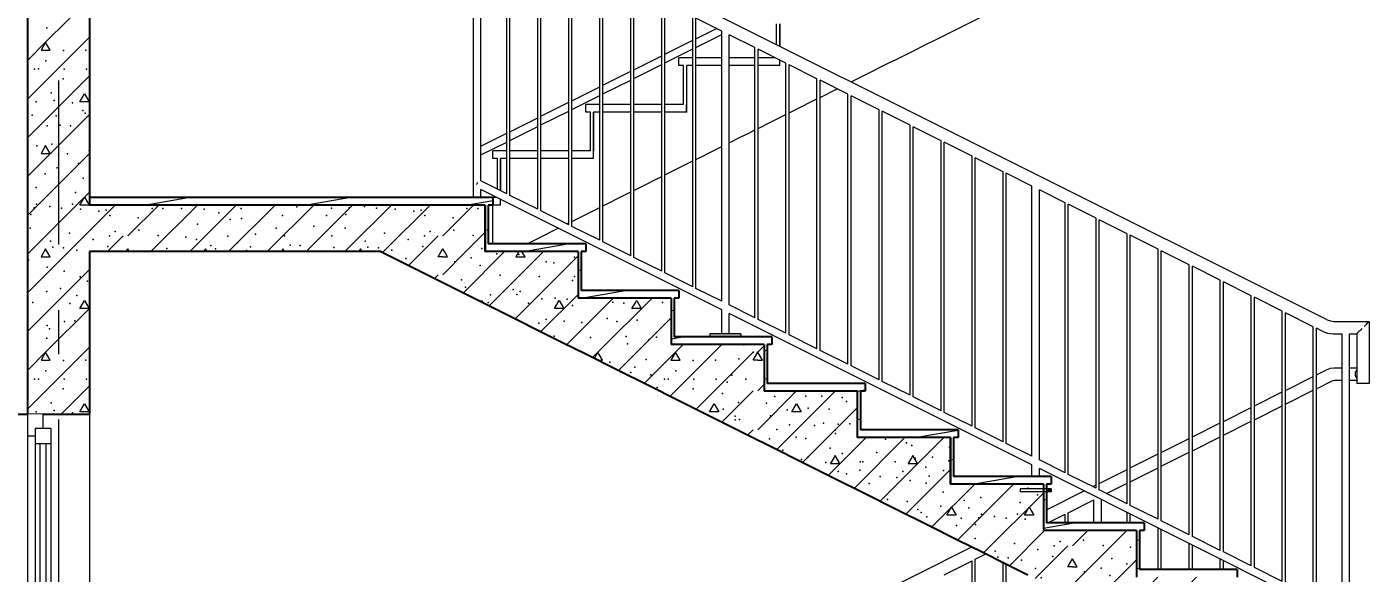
# Model space of a CAD drawing. Header units: millimetres. Extents: x 18162 to 7085488, y 72188 to 247925.
# Drawn here: x 3665227 to 3669554, y 131406 to 133168 of the extents above; entities that cross this region are included whole.
import ezdxf
from ezdxf.enums import TextEntityAlignment as Align

# ---------------------------------------------------------------- set-up
doc = ezdxf.new("R2010")
doc.units = ezdxf.units.MM
doc.header["$MEASUREMENT"] = 0
doc.linetypes.add('Double Dashed', pattern=[1093.611073, 529.166651, -211.666656, 141.111112, -211.666656])
doc.linetypes.add('Wipeout_Contour', pattern=[1000, 0, -1000])
for name, color, linetype in [('Archicad Windows', 7, 'Continuous'), ('Interior - Stair & Railing', 7, 'Continuous'), ('Structural - Bearing', 7, 'Continuous'), ('Structural - Grid', 7, 'Continuous'), ('Structural - Stair & Railing', 7, 'Continuous')]:
    doc.layers.add(name, color=color, linetype=linetype)
doc.styles.add('GENERATED_STYLE_3', font='', dxfattribs={"width": 0.8})
doc.styles.get('GENERATED_STYLE_3').set_extended_font_data('ISOCPEUR MON')
doc.dimstyles.new('GENERATED_STYLE__7', dxfattribs={"dimtxt": 220.000005, "dimasz": 114, "dimexe": 0.18, "dimexo": 342.629951, "dimgap": 0, "dimtad": 1, "dimdec": 0, "dimzin": 0, "dimdsep": 46, "dimtxsty": 'GENERATED_STYLE_3', "dimblk": 'ARROWHEAD_2', "dimblk1": 'ARROWHEAD_2', "dimblk2": 'ARROWHEAD_2', "dimcen": 0.09, "dimclrd": 13, "dimclre": 13, "dimclrt": 13, "dimadec": 0, "dimazin": 0, "dimtfac": 1, "dimtdec": 4, "dimtmove": 0, "dimatfit": 3, "dimfxl": 1, "dimtolj": 1, "dimtzin": 0, "dimarcsym": 0})
pattern_1 = [(10, (3761974.73, 95118.01), (-15.628336, 88.632695), [])]

# ---------------------------------------------------------------- blocks, each defined once
blk = doc.blocks.new('*X912', base_point=(3761974.7, 95118))
at = {"layer": 'Structural - Stair & Railing', "color": 7, "linetype": 'Continuous', "lineweight": 9}
for p, q in [((3666374.4, 132440.1), (3666377.3, 132443)), ((3666457.7, 132398.4), (3666502.3, 132443)), ((3666552.9, 132426), (3666562.8, 132443)), ((3666568, 132368.6), (3666642.4, 132443)), ((3666583.1, 132426), (3666573.2, 132443)), ((3666634.5, 132310.1), (3666767.4, 132443)), ((3666717.8, 132268.4), (3666892.4, 132443)), ((3666812.9, 132443), (3666803.1, 132425.9)), ((3666833.1, 132426), (3666823.2, 132443)), ((3666568, 132425.9), (3666552.9, 132426)), ((3666568, 132425.9), (3666583.1, 132426)), ((3666801.1, 132226.7), (3667004, 132429.5)), ((3666803.1, 132425.9), (3666833.1, 132426)), ((3666541, 132356.8), (3666552.9, 132368.6)), ((3666691, 132281.8), (3666693, 132285.3)), ((3666693, 132285.3), (3666696.6, 132279)), ((3666884.5, 132185.1), (3667004, 132304.5)), ((3666927.9, 132259.3), (3666943, 132285.3)), ((3666943, 132285.3), (3666957.9, 132259.3)), ((3666967.8, 132143.4), (3667117.4, 132293)), ((3667068, 132118.6), (3667242.4, 132293)), ((3667177.9, 132259.3), (3667193, 132285.3)), ((3667193, 132285.3), (3667207.9, 132259.3)), ((3666957.9, 132259.3), (3666927.9, 132259.3)), ((3667207.9, 132259.3), (3667177.9, 132259.3)), ((3667193, 132118.6), (3667304, 132229.6)), ((3667318, 132118.6), (3667342.4, 132143)), ((3667443, 132118.6), (3667467.4, 132143)), ((3667051.1, 132101.7), (3667068, 132118.6)), ((3667068, 132118.6), (3667056.7, 132098.9)), ((3667083.1, 132092.6), (3667068, 132118.6)), ((3667134.5, 132060), (3667193, 132118.6)), ((3667217.8, 132018.4), (3667318, 132118.6)), ((3667301.1, 131976.7), (3667443, 132118.6)), ((3667318, 132118.6), (3667303.1, 132092.6)), ((3667333.1, 132092.6), (3667318, 132118.6)), ((3667384.5, 131935), (3667568, 132118.6)), ((3667568, 132092.6), (3667583.1, 132118.6)), ((3667583.1, 132118.6), (3667604, 132139.4)), ((3667598.3, 132092.6), (3667583.1, 132118.6)), ((3667069.4, 132092.6), (3667083.1, 132092.6)), ((3667303.1, 132092.6), (3667333.1, 132092.6)), ((3667583.1, 132092.6), (3667568, 132092.6)), ((3667583.1, 132092.6), (3667598.3, 132092.6)), ((3667583.1, 131993.6), (3667604, 132014.4)), ((3667467.8, 131893.4), (3667568, 131993.6)), ((3667583.1, 131868.6), (3667707.6, 131993)), ((3667644.6, 131805), (3667832.6, 131993)), ((3667427.9, 131925.9), (3667443, 131951.9)), ((3667457.9, 131925.9), (3667427.9, 131925.9)), ((3667443, 131951.9), (3667457.9, 131925.9)), ((3667693, 131925.9), (3667708.1, 131951.9)), ((3667723.1, 131925.9), (3667693, 131925.9)), ((3667708.1, 131951.9), (3667723.1, 131925.9)), ((3667727.9, 131763.3), (3667904, 131939.4)), ((3667551.1, 131851.7), (3667568, 131868.6)), ((3667811.2, 131721.7), (3667932.6, 131843)), ((3667894.6, 131680), (3668057.6, 131843)), ((3667977.9, 131638.3), (3668182.6, 131843)), ((3667833.1, 131785.3), (3667818.2, 131759.2)), ((3667818.2, 131759.2), (3667848.3, 131759.3)), ((3667848.3, 131759.3), (3667833.1, 131785.3)), ((3668083.1, 131785.3), (3668068.2, 131759.2)), ((3668068.2, 131759.2), (3668098.3, 131759.3)), ((3668098.3, 131759.3), (3668083.1, 131785.3)), ((3668061.2, 131596.7), (3668204, 131739.4)), ((3668144.6, 131555), (3668282.6, 131693)), ((3668227.9, 131513.3), (3668407.6, 131693)), ((3668311.2, 131471.7), (3668504, 131664.4)), ((3668193, 131592.6), (3668208.1, 131618.6)), ((3668223.1, 131592.6), (3668193, 131592.6)), ((3668208.1, 131618.6), (3668223.1, 131592.6)), ((3668443, 131592.6), (3668458.1, 131618.6)), ((3668473.1, 131592.6), (3668443, 131592.6)), ((3668458.1, 131618.6), (3668473.1, 131592.6)), ((3668394.6, 131430), (3668507.6, 131543)), ((3668598.3, 131368.6), (3668772.7, 131543)), ((3668598.3, 131493.6), (3668647.7, 131543)), ((3668477.9, 131388.3), (3668583.1, 131493.6)), ((3668583.1, 131425.9), (3668598.3, 131451.9)), ((3668613.4, 131425.9), (3668598.3, 131451.9)), ((3668654.6, 131300), (3668804, 131449.3)), ((3668598.3, 131425.9), (3668583.1, 131425.9)), ((3668598.3, 131425.9), (3668613.4, 131425.9)), ((3668561.2, 131346.7), (3668583.1, 131368.6)), ((3668738, 131258.3), (3668872.7, 131393)), ((3668821.3, 131216.6), (3668997.7, 131393)), ((3668904.6, 131175), (3669104, 131374.3)), ((3668714.4, 131270.1), (3668723.3, 131285.3)), ((3668723.3, 131285.3), (3668738.2, 131259.2)), ((3668958.1, 131259.3), (3668973.3, 131285.3)), ((3668973.3, 131285.3), (3668988.2, 131259.2)), ((3668738.2, 131259.2), (3668736.1, 131259.2)), ((3668988.2, 131259.2), (3668958.1, 131259.3)), ((3668988, 131133.3), (3669104, 131249.3)), ((3669098.3, 131118.6), (3669222.7, 131243)), ((3669223.3, 131118.6), (3669347.7, 131243)), ((3669348.3, 131118.6), (3669404, 131174.3)), ((3669071.3, 131091.6), (3669098.3, 131118.6)), ((3669098.3, 131118.6), (3669083.4, 131092.6)), ((3669113.4, 131092.6), (3669098.3, 131118.6)), ((3669154.6, 131050), (3669223.3, 131118.6)), ((3669238, 131008.3), (3669348.3, 131118.6)), ((3669348.3, 131118.6), (3669333.4, 131092.6)), ((3669363.4, 131092.6), (3669348.3, 131118.6)), ((3669083.4, 131092.6), (3669113.4, 131092.6)), ((3669321.3, 130966.6), (3669429.1, 131074.4)), ((3669333.4, 131092.6), (3669363.4, 131092.6)), ((3669404.6, 130925), (3669429.1, 130949.4))]:
    blk.add_line(p, q, dxfattribs=at)
for p in [(3666448.8, 132421.2), (3666448.8, 132421.2), (3666606.5, 132410.2), (3666660, 132422.4), (3666742.4, 132436.3), (3666813.2, 132433.8), (3666901.1, 132409.9), (3666926.4, 132406.5), (3666992.3, 132424.7), (3666688.2, 132398), (3666752.6, 132366.8), (3666879.2, 132362.5), (3666992.3, 132362.9), (3666628.8, 132352.2), (3666641.5, 132328.1), (3666794.5, 132320.4), (3666817.7, 132314.2), (3666986.1, 132349.8), (3666714.1, 132278.7), (3666721.5, 132303.5), (3666806.8, 132304.9), (3666843.9, 132277.1), (3666887.2, 132291), (3666930.7, 132292.8), (3666969.1, 132289.5), (3667115.9, 132280.2), (3667151.4, 132277.1), (3667276.6, 132278.7), (3666985.8, 132268.8), (3667097.4, 132227.7), (3666877.9, 132212.2), (3666901.3, 132224.4), (3666958.8, 132218.6), (3667016.6, 132214.7), (3667128.8, 132217.9), (3667128.8, 132217.9), (3667194.7, 132221.5), (3666927.4, 132170.5), (3667044, 132165.8), (3667159.2, 132169), (3667163.8, 132145.8), (3667231.7, 132158.7), (3667257.1, 132166.6), (3667537.9, 132142.1), (3667522.3, 132097.7), (3667568, 132118.6), (3667568, 132118.6), (3667568, 132118.6), (3667583.1, 132118.6), (3667583.1, 132118.6), (3667583.1, 132118.6), (3667106.1, 132086.9), (3667187.1, 132070.2), (3667223.3, 132094.6), (3667319.2, 132058), (3667375.2, 132092), (3667447.4, 132093.2), (3667174.3, 132053.4), (3667238.2, 132045.4), (3667282.6, 132031.8), (3667294.6, 132032), (3667377.3, 132031.8), (3667449.4, 132031.8), (3667485.2, 132022), (3667499.6, 132044.1), (3667544.4, 132031.8), (3667259.3, 132004.5), (3667374.7, 132000.3), (3667469.8, 131984.9), (3667638.2, 131975.7), (3667697, 131991.3), (3667738.5, 131977.1), (3667790.3, 131976.8), (3667855.9, 131972.9), (3667471.7, 131935), (3667520.7, 131956.8), (3667611.2, 131954.3), (3667678.1, 131932.4), (3667745.8, 131938.2), (3667813.4, 131935), (3667868.9, 131959.4), (3667510, 131912.2), (3667510.1, 131900.5), (3667523.9, 131901.4), (3667624.2, 131913.8), (3667685.7, 131884.4), (3667766.6, 131881.8), (3667795.3, 131889.9), (3667842.1, 131886), (3667879.9, 131887), (3667621.6, 131839.6), (3667644.3, 131869), (3667707.6, 131844.2), (3667738.2, 131840.6), (3667832.8, 131867.4), (3667833.5, 131856.1), (3667995.2, 131837.9), (3667664, 131802.3), (3667817.1, 131809), (3667967.3, 131795), (3668062.8, 131826.1), (3668080, 131817.1), (3668201.3, 131812.2), (3667724.1, 131772.3), (3667744.4, 131779.8), (3667803.1, 131762.4), (3667855.9, 131792), (3667913.4, 131764.6), (3667922.4, 131765.4), (3668025.9, 131765.4), (3668090.2, 131776.6), (3668146.9, 131780.4), (3668199, 131768.5), (3667842.7, 131733.8), (3667868.9, 131726.3), (3667912.5, 131737.9), (3667978, 131717.5), (3668032.1, 131714.4), (3668051, 131733.8), (3668125, 131748.2), (3668136.2, 131718.3), (3668182.4, 131737), (3667942, 131695.4), (3668074.8, 131705.1), (3668126.4, 131695.9), (3668180.9, 131667.3), (3668454.5, 131680.2), (3668001.1, 131644), (3668064.5, 131637.5), (3668173.9, 131622), (3668248.3, 131640.5), (3668302.1, 131650.1), (3668429.3, 131634.1), (3668484.9, 131658.8), (3668099.8, 131610.9), (3668109.5, 131601.4), (3668128.3, 131587.9), (3668239.2, 131583.1), (3668263.9, 131617.1), (3668296.4, 131584.6), (3668304.1, 131596), (3668346.2, 131588.8), (3668384.5, 131583.1), (3668420, 131596), (3668445.1, 131580), (3668223.8, 131560), (3668285.6, 131563), (3668283.9, 131518.1), (3668410.5, 131502), (3668539, 131493.5), (3668557.6, 131508.4), (3668633.5, 131512.7), (3668696.5, 131495), (3668348.5, 131477), (3668356.8, 131457.2), (3668390.6, 131454.8), (3668433.6, 131447.8), (3668486.3, 131482.2), (3668534.1, 131459.4), (3668724.3, 131453.3), (3668784.7, 131489.4), (3668479, 131421.1), (3668479, 131421.1), (3668636.7, 131410.2), (3668690.3, 131422.4), (3668772.7, 131436.2), (3668496.4, 131391), (3668718.4, 131397.9), (3668782.8, 131366.8), (3668909.5, 131362.5), (3669022.5, 131362.8), (3668659.1, 131352.2), (3668671.7, 131328.1), (3668824.7, 131320.4), (3669016.4, 131349.7), (3668744.4, 131278.7), (3668751.7, 131303.5), (3668837.1, 131304.9), (3668847.9, 131314.2), (3668874.2, 131277.1), (3668917.5, 131291), (3668961, 131292.8), (3668999.4, 131289.5), (3669061.2, 131315.7), (3668788.2, 131235.9), (3669016.1, 131268.8), (3668908.2, 131212.2), (3668931.5, 131224.3), (3668989, 131218.6), (3669046.9, 131214.7), (3669127.6, 131227.7), (3669159, 131217.9), (3669159, 131217.9), (3669225, 131221.5), (3669353.2, 131204.5), (3669361, 131193.7), (3668957.6, 131170.5), (3669074.2, 131165.8), (3669189.4, 131168.9), (3669194.1, 131145.8), (3669261.9, 131158.7), (3669287.4, 131166.6), (3669351.7, 131164.3), (3669136.3, 131086.8), (3669217.4, 131070.1), (3669253.5, 131094.6), (3669405.5, 131092), (3669158.5, 131057.5), (3669204.5, 131053.4), (3669268.5, 131045.3), (3669312.8, 131031.8), (3669324.9, 131032), (3669349.5, 131057.9), (3669407.6, 131031.8), (3669251.2, 131012.7), (3669289.5, 131004.5), (3669405, 131000.3), (3669366.6, 130954.9)]:
    blk.add_point(p, dxfattribs=at)
blk = doc.blocks.new('*X913', base_point=(3761974.7, 95118))
at = {"layer": 'Structural - Stair & Railing', "color": 7, "linetype": 'Continuous', "lineweight": 9}
for p, q in [((3665429.1, 132509.9), (3665512.2, 132593)), ((3665552.9, 132493.6), (3665652.3, 132593)), ((3665627.3, 132443), (3665777.3, 132593)), ((3665662.8, 132592.6), (3665663, 132593)), ((3665692.8, 132592.6), (3665662.8, 132592.6)), ((3665692.6, 132593), (3665692.8, 132592.6)), ((3665752.3, 132443), (3665902.3, 132593)), ((3665877.3, 132443), (3666027.3, 132593)), ((3665912.8, 132592.6), (3665913, 132593)), ((3665942.8, 132592.6), (3665912.8, 132592.6)), ((3665942.6, 132593), (3665942.8, 132592.6)), ((3666002.3, 132443), (3666152.3, 132593)), ((3666127.3, 132443), (3666277.3, 132593)), ((3666162.8, 132592.6), (3666163, 132593)), ((3666192.8, 132592.6), (3666162.8, 132592.6)), ((3666192.6, 132593), (3666192.8, 132592.6)), ((3666252.3, 132443), (3666402.3, 132593)), ((3666377.3, 132443), (3666527.3, 132593)), ((3666412.8, 132592.6), (3666413, 132593)), ((3666442.8, 132592.6), (3666412.8, 132592.6)), ((3666442.6, 132593), (3666442.8, 132592.6)), ((3666568, 132493.6), (3666667.4, 132593)), ((3666677.9, 132592.6), (3666678.1, 132593)), ((3666704, 132592.6), (3666677.9, 132592.6)), ((3665487.2, 132443), (3665537.8, 132493.6)), ((3666502.3, 132443), (3666552.9, 132493.6)), ((3666642.4, 132443), (3666704, 132504.6)), ((3665547.7, 132443), (3665552.9, 132452)), ((3665558.1, 132443), (3665552.9, 132452)), ((3665802.9, 132452), (3665797.8, 132443)), ((3665808.1, 132443), (3665802.9, 132452)), ((3666052.9, 132452), (3666047.8, 132443)), ((3666058.1, 132443), (3666052.9, 132452)), ((3666302.9, 132452), (3666297.8, 132443)), ((3666308.1, 132443), (3666302.9, 132452)), ((3666562.8, 132443), (3666568, 132452)), ((3666573.2, 132443), (3666568, 132452))]:
    blk.add_line(p, q, dxfattribs=at)
for p in [(3665459.6, 132573.8), (3665483.1, 132576.8), (3665630.7, 132581.8), (3665665.9, 132582.1), (3665689.1, 132592.4), (3665725.3, 132581.6), (3665798.6, 132579.5), (3665918.3, 132582.1), (3666098, 132587.9), (3666209, 132583.1), (3666266.1, 132584.6), (3666316, 132588.8), (3666354.2, 132583.1), (3666414.9, 132580), (3666474.7, 132573.8), (3666498.2, 132576.8), (3666645.9, 132581.8), (3666681.1, 132582.1), (3665495.2, 132559.9), (3665586.2, 132552.2), (3665777.2, 132531), (3665845.8, 132567.6), (3665882.3, 132546.1), (3665918.8, 132550.3), (3666051.3, 132559.9), (3666193.5, 132560), (3666255.3, 132563), (3666510.3, 132559.9), (3666601.3, 132552.2), (3665493.6, 132493.5), (3665512.3, 132508.4), (3665588.1, 132512.7), (3665651.1, 132495), (3665739.3, 132489.4), (3665874.8, 132492.4), (3665964.7, 132499.7), (3666030.4, 132518.2), (3666057.5, 132493.5), (3666152.8, 132524.6), (3666210.2, 132493.4), (3666253.6, 132518.2), (3666380.3, 132502.1), (3666508.7, 132493.5), (3666527.4, 132508.4), (3666603.3, 132512.7), (3666666.2, 132495), (3665441, 132482.2), (3665488.7, 132459.4), (3665678.9, 132453.3), (3665774.2, 132482.2), (3665820.1, 132462.4), (3665834.9, 132451.9), (3665906.1, 132471.8), (3665935.1, 132446.9), (3665948.6, 132458.4), (3666076, 132463.6), (3666108.5, 132462.6), (3666216.7, 132456.4), (3666318.2, 132477), (3666326.5, 132457.2), (3666360.4, 132454.8), (3666403.4, 132447.8), (3666456.1, 132482.2), (3666503.8, 132459.4), (3666694, 132453.3)]:
    blk.add_point(p, dxfattribs=at)
blk = doc.blocks.new('*X917', base_point=(3761974.7, 95118))
at = {"layer": 'Structural - Bearing', "color": 7, "linetype": 'Continuous', "lineweight": 9}
for p, q in [((3665287.8, 133118.6), (3665429.1, 133259.9)), ((3665229.1, 132934.9), (3665412.8, 133118.6)), ((3665229.1, 133059.9), (3665287.8, 133118.6)), ((3665287.8, 133118.6), (3665272.9, 133092.6)), ((3665272.9, 133092.6), (3665302.9, 133092.6)), ((3665302.9, 133092.6), (3665287.8, 133118.6)), ((3665412.8, 133118.6), (3665429.1, 133134.9)), ((3665229.1, 132809.9), (3665429.1, 133009.9)), ((3665397.6, 132926), (3665412.8, 132952)), ((3665427.7, 132925.9), (3665397.6, 132926)), ((3665412.8, 132952), (3665427.7, 132925.9)), ((3665229.1, 132684.9), (3665429.1, 132884.9)), ((3665229.1, 132559.9), (3665429.1, 132759.9)), ((3665287.8, 132785.3), (3665272.9, 132759.3)), ((3665272.9, 132759.3), (3665302.9, 132759.3)), ((3665302.9, 132759.3), (3665287.8, 132785.3)), ((3665229.1, 132434.9), (3665429.1, 132634.9)), ((3665397.6, 132592.6), (3665412.8, 132618.6)), ((3665412.8, 132618.6), (3665427.7, 132592.6)), ((3665427.7, 132592.6), (3665397.6, 132592.6)), ((3665229.1, 132309.9), (3665429.1, 132509.9)), ((3665287.8, 132452), (3665272.9, 132425.9)), ((3665302.9, 132426), (3665287.8, 132452)), ((3665272.9, 132425.9), (3665302.9, 132426)), ((3665229.1, 132184.9), (3665429.1, 132384.9)), ((3665397.6, 132259.3), (3665412.8, 132285.3)), ((3665412.8, 132285.3), (3665427.7, 132259.3)), ((3665287.8, 132118.6), (3665429.1, 132259.9)), ((3665427.7, 132259.3), (3665397.6, 132259.3)), ((3665229.1, 131934.9), (3665412.8, 132118.6)), ((3665229.1, 132059.9), (3665287.8, 132118.6)), ((3665287.8, 132118.6), (3665272.9, 132092.6)), ((3665302.9, 132092.6), (3665287.8, 132118.6)), ((3665412.8, 132118.6), (3665429.1, 132134.9)), ((3665272.9, 132092.6), (3665302.9, 132092.6)), ((3665337.2, 131918), (3665429.1, 132009.9)), ((3665397.6, 131925.9), (3665412.8, 131951.9)), ((3665427.7, 131925.9), (3665397.6, 131925.9)), ((3665412.8, 131951.9), (3665427.7, 131925.9))]:
    blk.add_line(p, q, dxfattribs=at)
for p in [(3665291.2, 133164.3), (3665345, 133092), (3665417.2, 133093.2), (3665289, 133058), (3665252.3, 133031.9), (3665264.4, 133032), (3665347.1, 133031.9), (3665419.2, 133031.9), (3665344.5, 133000.3), (3665257.8, 132925.9), (3665306.1, 132954.9), (3665315.8, 132930.2), (3665374.1, 132922.9), (3665244.8, 132882.9), (3665322.1, 132881.3), (3665408, 132898.3), (3665414.8, 132889.1), (3665229.4, 132844.3), (3665293, 132848.3), (3665335.1, 132850.8), (3665367.7, 132849.2), (3665367.7, 132849.2), (3665307.6, 132789.4), (3665259.9, 132784.3), (3665329.5, 132754.7), (3665357.8, 132758.5), (3665428.6, 132769.1), (3665325.2, 132713.1), (3665393.3, 132727.4), (3665286.5, 132694.4), (3665409.1, 132680.2), (3665256.8, 132650.2), (3665383.9, 132634.1), (3665251, 132584.6), (3665258.7, 132596.1), (3665300.9, 132588.8), (3665339.1, 132583.1), (3665374.6, 132596.1), (3665399.7, 132580), (3665240.2, 132563), (3665238.5, 132518.2), (3665365.1, 132502.1), (3665303.1, 132477), (3665311.4, 132457.2), (3665345.3, 132454.8), (3665388.3, 132447.8), (3665233.1, 132416.6), (3665293.2, 132392.6), (3665348, 132379.7), (3665399.4, 132362.1), (3665291.4, 132314.3), (3665336.2, 132323.9), (3665422.5, 132348.2), (3665246.4, 132278.7), (3665365.4, 132275.6), (3665388.5, 132301.9), (3665292.7, 132204.5), (3665300.5, 132193.7), (3665348.5, 132217.9), (3665382.4, 132220), (3665291.2, 132164.3), (3665289, 132058), (3665345, 132092), (3665417.2, 132093.2), (3665252.3, 132031.8), (3665264.4, 132032), (3665347.1, 132031.8), (3665419.2, 132031.8), (3665344.5, 132000.3), (3665257.8, 131925.9), (3665306.1, 131954.9), (3665315.8, 131930.2), (3665374.1, 131922.9)]:
    blk.add_point(p, dxfattribs=at)
blk = doc.blocks.new('Standard grid marker[358]_3', base_point=(3665329.1, 147118))
at = {"layer": 'Structural - Grid', "color": 13, "linetype": 'Double Dashed', "lineweight": 13}
blk.add_line((3665329.1, 146118), (3665329.1, 88118), dxfattribs=at)
at = {"layer": 'Structural - Grid', "color": 13, "lineweight": 13, "style": 'GENERATED_STYLE_3'}
blk.add_attdef('AC_MarkerText_1', text='', height=250, rotation=360, dxfattribs=at).set_placement((3665329.1, 86943), align=Align.TOP_CENTER)
blk = doc.blocks.new('*D1228', base_point=(3761974.7, 95118))
at = {"color": 12, "linetype": 'Continuous', "lineweight": 35}
for p, q in [((3661904.5, 131961.3), (3662054.5, 131874.7)), ((3661904.5, 131161.3), (3662054.5, 131074.7))]:
    blk.add_line(p, q, dxfattribs=at)
at = {"color": 13, "linetype": 'Continuous', "lineweight": 13}
for p, q in [((3665086.4, 131918), (3661867, 131918)), ((3661979.5, 131118), (3661979.5, 131918)), ((3665086.4, 131118), (3661867, 131118))]:
    blk.add_line(p, q, dxfattribs=at)
at = {"color": 13, "lineweight": 13, "insert": (3661999.4, 131333.6), "char_height": 220, "attachment_point": 7, "rotation": 90, "style": 'GENERATED_STYLE_3'}
blk.add_mtext('\\A1;{\\pql;\\fISOCPEUR MON|b0|i0|c0|p0;\\W0.800000;800}', dxfattribs=at)
blk = doc.blocks.new('ARROWHEAD_2')
at = {"color": 0, "linetype": 'Continuous', "lineweight": 0}
for p, q in [((-0.378, -0.655), (0.378, 0.655)), ((0, 0), (-1, 0))]:
    blk.add_line(p, q, dxfattribs=at)
blk = doc.blocks.new('*D1229', base_point=(3761974.7, 95118))
at = {"color": 12, "linetype": 'Continuous', "lineweight": 35}
for p, q in [((3661904.5, 132661.3), (3662054.5, 132574.7)), ((3661904.5, 131961.3), (3662054.5, 131874.7))]:
    blk.add_line(p, q, dxfattribs=at)
at = {"color": 13, "linetype": 'Continuous', "lineweight": 13}
for p, q in [((3665086.4, 132618), (3661867, 132618)), ((3661979.5, 131918), (3661979.5, 132618)), ((3665086.4, 131918), (3661867, 131918))]:
    blk.add_line(p, q, dxfattribs=at)
at = {"color": 13, "lineweight": 13, "insert": (3661999.4, 132083.6), "char_height": 220, "attachment_point": 7, "rotation": 90, "style": 'GENERATED_STYLE_3'}
blk.add_mtext('\\A1;{\\pql;\\fISOCPEUR MON|b0|i0|c0|p0;\\W0.800000;700}', dxfattribs=at)
blk = doc.blocks.new('*D1230', base_point=(3761974.7, 95118))
at = {"color": 12, "linetype": 'Continuous', "lineweight": 35}
for p, q in [((3661904.5, 134161.3), (3662054.5, 134074.7)), ((3661904.5, 132661.3), (3662054.5, 132574.7))]:
    blk.add_line(p, q, dxfattribs=at)
at = {"color": 13, "linetype": 'Continuous', "lineweight": 13}
for p, q in [((3665086.4, 134118), (3661867, 134118)), ((3661979.5, 132618), (3661979.5, 134118)), ((3665086.4, 132618), (3661867, 132618))]:
    blk.add_line(p, q, dxfattribs=at)
at = {"color": 13, "lineweight": 13, "insert": (3662043.3, 133108.9), "char_height": 220, "attachment_point": 7, "rotation": 90, "style": 'GENERATED_STYLE_3'}
blk.add_mtext('\\A1;{\\pql;\\fISOCPEUR MON|b0|i0|c0|p0;\\W0.800000;1,500}', dxfattribs=at)

msp = doc.modelspace()

# ---------------------------------------------------------------- hatches: boundary and pattern name
at = {"layer": 'Interior - Stair & Railing', "linetype": 'Continuous', "lineweight": 9}
for points in [[(3667429.1, 132168), (3667529.1, 132168), (3667529.1, 132178), (3667429.1, 132178)], [(3668504.1, 131678), (3668504, 131678), (3668504, 131668), (3668504.1, 131668)], [(3668529.1, 131678), (3668514.1, 131678), (3668514.1, 131668), (3668529.1, 131668)]]:
    msp.add_hatch(color=7, dxfattribs=at).paths.add_polyline_path(points)
at = {"layer": 'Structural - Stair & Railing', "linetype": 'Continuous', "lineweight": 9}
h = msp.add_hatch(dxfattribs=at)
h.set_pattern_fill('Wood_0003', style=0, pattern_type=2)
h.set_pattern_definition(pattern_1)
h.paths.add_polyline_path([(3665429.1, 132618), (3665429.1, 132593), (3666729.1, 132593), (3666729.1, 132618)])
h = msp.add_hatch(dxfattribs=at)
h.set_pattern_fill('Wood_0003', style=0, pattern_type=2)
h.set_pattern_definition(pattern_1)
h.paths.add_polyline_path([(3666714.1, 132593), (3666704.1, 132593), (3666704.1, 132468), (3666714.1, 132468)])
h = msp.add_hatch(dxfattribs=at)
h.set_pattern_fill('Wood_0003', style=0, pattern_type=2)
h.set_pattern_definition(pattern_1)
h.paths.add_polyline_path([(3666704.1, 132443), (3667029.1, 132443), (3667029.1, 132468), (3666704.1, 132468)])
h = msp.add_hatch(dxfattribs=at)
h.set_pattern_fill('Wood_0003', style=0, pattern_type=2)
h.set_pattern_definition(pattern_1)
h.paths.add_polyline_path([(3667014.1, 132443), (3667004.1, 132443), (3667004.1, 132318), (3667014.1, 132318)])
h = msp.add_hatch(dxfattribs=at)
h.set_pattern_fill('Wood_0003', style=0, pattern_type=2)
h.set_pattern_definition(pattern_1)
h.paths.add_polyline_path([(3667004.1, 132318), (3667004.1, 132293), (3667329.1, 132293), (3667329.1, 132318)])
h = msp.add_hatch(dxfattribs=at)
h.set_pattern_fill('Wood_0003', style=0, pattern_type=2)
h.set_pattern_definition(pattern_1)
h.paths.add_polyline_path([(3667314.1, 132293), (3667304.1, 132293), (3667304.1, 132168), (3667314.1, 132168)])
h = msp.add_hatch(dxfattribs=at)
h.set_pattern_fill('Wood_0003', style=0, pattern_type=2)
h.set_pattern_definition(pattern_1)
h.paths.add_polyline_path([(3667304.1, 132143), (3667629.1, 132143), (3667629.1, 132168), (3667304.1, 132168)])
h = msp.add_hatch(dxfattribs=at)
h.set_pattern_fill('Wood_0003', style=0, pattern_type=2)
h.set_pattern_definition(pattern_1)
h.paths.add_polyline_path([(3667614.1, 132143), (3667604.1, 132143), (3667604.1, 132018), (3667614.1, 132018)])
h = msp.add_hatch(dxfattribs=at)
h.set_pattern_fill('Wood_0003', style=0, pattern_type=2)
h.set_pattern_definition(pattern_1)
h.paths.add_polyline_path([(3667604.1, 131993), (3667929.1, 131993), (3667929.1, 132018), (3667604.1, 132018)])
h = msp.add_hatch(dxfattribs=at)
h.set_pattern_fill('Wood_0003', style=0, pattern_type=2)
h.set_pattern_definition(pattern_1)
h.paths.add_polyline_path([(3667914.1, 131993), (3667904.1, 131993), (3667904.1, 131868), (3667914.1, 131868)])
h = msp.add_hatch(dxfattribs=at)
h.set_pattern_fill('Wood_0003', style=0, pattern_type=2)
h.set_pattern_definition(pattern_1)
h.paths.add_polyline_path([(3667904.1, 131843), (3668229.1, 131843), (3668229.1, 131868), (3667904.1, 131868)])
h = msp.add_hatch(dxfattribs=at)
h.set_pattern_fill('Wood_0003', style=0, pattern_type=2)
h.set_pattern_definition(pattern_1)
h.paths.add_polyline_path([(3668214.1, 131843), (3668204.1, 131843), (3668204.1, 131718), (3668214.1, 131718)])
h = msp.add_hatch(dxfattribs=at)
h.set_pattern_fill('Wood_0003', style=0, pattern_type=2)
h.set_pattern_definition(pattern_1)
h.paths.add_polyline_path([(3668204.1, 131718), (3668204.1, 131693), (3668529.1, 131693), (3668529.1, 131718)])
h = msp.add_hatch(dxfattribs=at)
h.set_pattern_fill('Wood_0003', style=0, pattern_type=2)
h.set_pattern_definition(pattern_1)
h.paths.add_polyline_path([(3668514.1, 131693), (3668504.1, 131693), (3668504.1, 131568), (3668514.1, 131568)])
h = msp.add_hatch(dxfattribs=at)
h.set_pattern_fill('Wood_0003', style=0, pattern_type=2)
h.set_pattern_definition(pattern_1)
h.paths.add_polyline_path([(3668504.1, 131568), (3668504.1, 131543), (3668829.1, 131543), (3668829.1, 131568)])
h = msp.add_hatch(dxfattribs=at)
h.set_pattern_fill('Wood_0003', style=0, pattern_type=2)
h.set_pattern_definition(pattern_1)
h.paths.add_polyline_path([(3668814.1, 131543), (3668804.1, 131543), (3668804.1, 131418), (3668814.1, 131418)])
h = msp.add_hatch(dxfattribs=at)
h.set_pattern_fill('Wood_0003', style=0, pattern_type=2)
h.set_pattern_definition(pattern_1)
h.paths.add_polyline_path([(3668804.1, 131418), (3668804.1, 131393), (3669129.1, 131393), (3669129.1, 131418)])

# ---------------------------------------------------------------- linework, layer by layer
at = {"layer": 'Archicad Windows', "color": 7, "linetype": 'Continuous', "lineweight": 9}
for p, q in [((3665429.1, 131918), (3665429.1, 131118)), ((3665304.1, 131783.9), (3665304.1, 131729.1)), ((3665304.1, 131729.1), (3665304.1, 131694.9)), ((3665304.1, 131694.9), (3665304.1, 131640.1)), ((3665304.1, 131640.1), (3665304.1, 131605.8)), ((3665304.1, 131605.8), (3665304.1, 131551)), ((3665304.1, 131551), (3665304.1, 131516.8)), ((3665304.1, 131516.8), (3665304.1, 131462)), ((3665304.1, 131462), (3665304.1, 131427.7)), ((3665304.1, 131427.7), (3665304.1, 131372.9))]:
    msp.add_line(p, q, dxfattribs=at)
at = {"layer": 'Interior - Stair & Railing', "color": 7, "linetype": 'Continuous', "lineweight": 9}
for p, q in [((3666667.1, 132618), (3666667.1, 133527.9)), ((3666691.1, 132671), (3666691.1, 133527.9)), ((3669418.5, 132223.3), (3666739.6, 133562.7)), ((3666774.1, 132629.5), (3666774.1, 133500.8)), ((3666784.1, 132624.5), (3666784.1, 133495.8)), ((3666874.1, 132579.5), (3666874.1, 133450.8)), ((3666884.1, 132574.5), (3666884.1, 133445.8)), ((3666974.1, 132529.5), (3666974.1, 133400.8)), ((3666984.1, 132524.5), (3666984.1, 133395.8)), ((3667074.1, 132479.5), (3667074.1, 133350.8)), ((3667084.1, 132474.5), (3667084.1, 133345.8)), ((3667174.1, 132429.5), (3667174.1, 133300.8)), ((3667184.1, 132424.5), (3667184.1, 133295.8)), ((3667274.1, 132379.5), (3667274.1, 133250.8)), ((3667284.1, 132374.5), (3667284.1, 133245.8)), ((3667374.1, 132329.5), (3667374.1, 133200.8)), ((3667467.1, 133154.3), (3667384.1, 133195.8)), ((3667384.1, 132324.5), (3667384.1, 133195.8)), ((3667384.1, 133129.5), (3667450.4, 133162.6)), ((3667384.1, 133101.5), (3667467.1, 133143)), ((3667467.1, 132283), (3667467.1, 133154.3)), ((3667574.1, 133100.8), (3667491.1, 133142.3)), ((3667491.1, 132271), (3667491.1, 133142.3)), ((3667284.1, 133079.5), (3667374.1, 133124.5)), ((3667284.1, 133051.5), (3667374.1, 133096.5)), ((3667574.1, 132229.5), (3667574.1, 133100.8)), ((3667674.1, 133050.8), (3667584.1, 133095.8)), ((3667584.1, 132224.5), (3667584.1, 133095.8)), ((3667184.1, 133029.5), (3667274.1, 133074.5)), ((3667674.1, 132179.5), (3667674.1, 133050.8)), ((3667084.1, 132979.5), (3667174.1, 133024.5)), ((3667184.1, 133001.5), (3667274.1, 133046.5)), ((3667774.1, 133000.8), (3667684.1, 133045.8)), ((3667684.1, 132174.5), (3667684.1, 133045.8)), ((3666984.1, 132929.5), (3667074.1, 132974.5)), ((3667084.1, 132951.5), (3667174.1, 132996.5)), ((3667774.1, 132129.5), (3667774.1, 133000.8)), ((3667874.1, 132950.8), (3667784.1, 132995.8)), ((3667784.1, 132124.5), (3667784.1, 132995.8)), ((3666884.1, 132879.5), (3666974.1, 132924.5)), ((3666984.1, 132901.5), (3667074.1, 132946.5)), ((3667874.1, 132079.5), (3667874.1, 132950.8)), ((3667974.1, 132900.8), (3667884.1, 132945.8)), ((3667884.1, 132074.5), (3667884.1, 132945.8)), ((3666884.1, 132851.5), (3666974.1, 132896.5)), ((3667974.1, 132029.5), (3667974.1, 132900.8)), ((3668074.1, 132850.8), (3667984.1, 132895.8)), ((3667984.1, 132024.5), (3667984.1, 132895.8)), ((3666784.1, 132829.5), (3666874.1, 132874.5)), ((3666784.1, 132801.5), (3666874.1, 132846.5)), ((3668074.1, 131979.5), (3668074.1, 132850.8)), ((3668174.1, 132800.8), (3668084.1, 132845.8)), ((3668084.1, 131974.5), (3668084.1, 132845.8)), ((3666691.1, 132783), (3666774.1, 132824.5)), ((3666691.1, 132755), (3666774.1, 132796.5)), ((3668174.1, 131929.5), (3668174.1, 132800.8)), ((3668274.1, 132750.8), (3668184.1, 132795.8)), ((3668184.1, 131924.5), (3668184.1, 132795.8)), ((3668274.1, 131879.5), (3668274.1, 132750.8)), ((3668374.1, 132700.8), (3668284.1, 132745.8)), ((3668284.1, 131874.5), (3668284.1, 132745.8)), ((3666677.3, 132659.5), (3666678.1, 132661.1)), ((3666678.1, 132661.1), (3666679.1, 132663)), ((3666679.1, 132663), (3666680, 132664.9)), ((3666680, 132664.9), (3666680.8, 132666.5)), ((3666774.1, 132629.5), (3666691.1, 132671)), ((3668374.1, 131829.5), (3668374.1, 132700.8)), ((3668467.1, 132654.3), (3668384.1, 132695.8)), ((3668384.1, 131824.5), (3668384.1, 132695.8)), ((3667467.1, 132255), (3666691.1, 132643)), ((3666691.1, 132618), (3666691.1, 132643)), ((3666874.1, 132579.5), (3666784.1, 132624.5)), ((3668467.1, 131783), (3668467.1, 132654.3)), ((3668574.1, 132600.8), (3668491.1, 132642.3)), ((3668491.1, 131771), (3668491.1, 132642.3)), ((3666974.1, 132529.5), (3666884.1, 132574.5)), ((3668574.1, 131729.5), (3668574.1, 132600.8)), ((3668674.1, 132550.8), (3668584.1, 132595.8)), ((3668584.1, 131724.5), (3668584.1, 132595.8)), ((3668674.1, 131679.5), (3668674.1, 132550.8)), ((3668774.1, 132500.8), (3668684.1, 132545.8)), ((3668684.1, 131674.5), (3668684.1, 132545.8)), ((3667074.1, 132479.5), (3666984.1, 132524.5)), ((3668774.1, 131629.5), (3668774.1, 132500.8)), ((3668874.1, 132450.8), (3668784.1, 132495.8)), ((3668784.1, 131624.5), (3668784.1, 132495.8)), ((3667174.1, 132429.5), (3667084.1, 132474.5)), ((3668874.1, 131579.5), (3668874.1, 132450.8)), ((3668974.1, 132400.8), (3668884.1, 132445.8)), ((3668884.1, 131574.5), (3668884.1, 132445.8)), ((3667274.1, 132379.5), (3667184.1, 132424.5)), ((3668974.1, 131529.5), (3668974.1, 132400.8)), ((3667374.1, 132329.5), (3667284.1, 132374.5)), ((3669074.1, 132350.8), (3668984.1, 132395.8)), ((3668984.1, 131524.5), (3668984.1, 132395.8)), ((3667467.1, 132283), (3667384.1, 132324.5)), ((3669074.1, 131479.5), (3669074.1, 132350.8)), ((3669174.1, 132300.8), (3669084.1, 132345.8)), ((3669084.1, 131474.5), (3669084.1, 132345.8)), ((3667574.1, 132229.5), (3667491.1, 132271)), ((3669174.1, 131429.5), (3669174.1, 132300.8)), ((3669274.1, 132250.8), (3669184.1, 132295.8)), ((3669184.1, 131424.5), (3669184.1, 132295.8)), ((3667467.1, 132178), (3667467.1, 132255)), ((3668467.1, 131755), (3667491.1, 132243)), ((3667491.1, 132178), (3667491.1, 132243)), ((3669274.1, 131379.5), (3669274.1, 132250.8)), ((3669374.1, 132200.8), (3669284.1, 132245.8)), ((3669284.1, 131374.5), (3669284.1, 132245.8)), ((3667674.1, 132179.5), (3667584.1, 132224.5)), ((3669374.1, 131329.5), (3669374.1, 132200.8)), ((3669402.7, 132186.5), (3669384.1, 132195.8)), ((3669384.1, 131324.5), (3669384.1, 132195.8)), ((3669402.7, 132186.5), (3669419.8, 132180.3)), ((3669418.5, 132223.3), (3669429.1, 132219.4)), ((3669429.1, 132219.4), (3669440.3, 132218.1)), ((3669440.3, 132218.1), (3669554.1, 132218)), ((3669521.2, 132185.2), (3669518.7, 132182.7)), ((3669524.1, 132188), (3669521.2, 132185.2)), ((3669527.2, 132191.2), (3669524.1, 132188)), ((3669530.6, 132194.6), (3669527.2, 132191.2)), ((3669540.9, 132204.9), (3669537.5, 132201.5)), ((3669544.1, 132208), (3669540.9, 132204.9)), ((3669546.9, 132210.9), (3669544.1, 132208)), ((3669549.4, 132213.3), (3669546.9, 132210.9)), ((3669551.4, 132215.3), (3669549.4, 132213.3)), ((3669552.8, 132216.8), (3669551.4, 132215.3)), ((3669553.8, 132217.7), (3669552.8, 132216.8)), ((3669554.1, 132218), (3669553.8, 132217.7)), ((3669554.1, 132218), (3669554.1, 132018)), ((3667429.1, 132178), (3667429.1, 132168)), ((3667529.1, 132178), (3667429.1, 132178)), ((3667529.1, 132178), (3667529.1, 132168)), ((3667774.1, 132129.5), (3667684.1, 132174.5)), ((3669419.8, 132180.3), (3669437.9, 132178.2)), ((3669437.9, 132178.2), (3669467.1, 132178.1)), ((3669467.1, 131283), (3669467.1, 132178.1)), ((3669491.1, 132178.1), (3669514.1, 132178.1)), ((3669491.1, 131187), (3669491.1, 132178.1)), ((3669514.4, 132178.4), (3669514.1, 132178.1)), ((3669514.1, 132178.1), (3669514.1, 132061.2)), ((3669515.3, 132179.3), (3669514.4, 132178.4)), ((3669516.7, 132180.7), (3669515.3, 132179.3)), ((3669518.7, 132182.7), (3669516.7, 132180.7)), ((3667874.1, 132079.5), (3667784.1, 132124.5)), ((3667974.1, 132029.5), (3667884.1, 132074.5)), ((3669384.1, 132045.5), (3669418.5, 132062.7)), ((3669418.5, 132062.7), (3669429.1, 132066.6)), ((3669429.1, 132066.6), (3669440.3, 132067.9)), ((3669440.3, 132067.9), (3669467.1, 132067.9)), ((3669491.1, 132067.9), (3669514.1, 132068)), ((3669510.3, 132054.8), (3669509.4, 132051.5)), ((3669511.7, 132058), (3669510.3, 132054.8)), ((3669513.7, 132060.9), (3669511.7, 132058)), ((3669514.1, 132061.2), (3669513.7, 132060.9)), ((3669514.1, 132061.2), (3669514.1, 132034.8)), ((3668074.1, 131979.5), (3667984.1, 132024.5)), ((3669284.1, 131995.5), (3669374.1, 132040.5)), ((3669384.1, 132000.8), (3669434.3, 132025.9)), ((3669434.3, 132025.9), (3669438.3, 132027.4)), ((3669438.3, 132027.4), (3669442.6, 132027.9)), ((3669442.6, 132027.9), (3669467.1, 132027.9)), ((3669491.1, 132027.9), (3669514.1, 132028)), ((3669509.4, 132051.5), (3669509.1, 132048)), ((3669509.1, 132048), (3669509.4, 132044.5)), ((3669509.4, 132044.5), (3669510.3, 132041.2)), ((3669510.3, 132041.2), (3669511.7, 132038)), ((3669511.7, 132038), (3669513.7, 132035.2)), ((3669513.7, 132035.2), (3669514.1, 132034.8)), ((3669514.1, 132034.8), (3669514.1, 132018)), ((3669514.4, 132018), (3669514.1, 132018)), ((3669515.3, 132018), (3669514.4, 132018)), ((3669516.7, 132018), (3669515.3, 132018)), ((3669518.7, 132018), (3669516.7, 132018)), ((3669521.2, 132018), (3669518.7, 132018)), ((3669524.1, 132018), (3669521.2, 132018)), ((3669527.2, 132018), (3669524.1, 132018)), ((3669530.6, 132018), (3669527.2, 132018)), ((3669534.1, 132018), (3669530.6, 132018)), ((3669537.5, 132018), (3669534.1, 132018)), ((3669540.9, 132018), (3669537.5, 132018)), ((3669544.1, 132018), (3669540.9, 132018)), ((3669546.9, 132018), (3669544.1, 132018)), ((3669549.4, 132018), (3669546.9, 132018)), ((3669551.4, 132018), (3669549.4, 132018)), ((3669552.8, 132018), (3669551.4, 132018)), ((3669553.8, 132018), (3669552.8, 132018)), ((3669554.1, 132018), (3669553.8, 132018)), ((3668174.1, 131929.5), (3668084.1, 131974.5)), ((3669184.1, 131945.5), (3669274.1, 131990.5)), ((3669284.1, 131950.8), (3669374.1, 131995.8)), ((3668274.1, 131879.5), (3668184.1, 131924.5)), ((3669084.1, 131895.5), (3669174.1, 131940.5)), ((3669184.1, 131900.8), (3669274.1, 131945.8)), ((3668984.1, 131845.5), (3669074.1, 131890.5)), ((3669084.1, 131850.8), (3669174.1, 131895.8)), ((3668374.1, 131829.5), (3668284.1, 131874.5)), ((3668884.1, 131795.5), (3668974.1, 131840.5)), ((3668984.1, 131800.8), (3669074.1, 131845.8)), ((3668467.1, 131783), (3668384.1, 131824.5)), ((3668884.1, 131750.8), (3668974.1, 131795.8)), ((3668467.1, 131718), (3668467.1, 131755)), ((3668574.1, 131729.5), (3668491.1, 131771)), ((3668784.1, 131745.5), (3668874.1, 131790.5)), ((3669467.1, 131255), (3668491.1, 131743)), ((3668491.1, 131718), (3668491.1, 131743)), ((3668674.1, 131679.5), (3668584.1, 131724.5)), ((3668684.1, 131695.5), (3668774.1, 131740.5)), ((3668784.1, 131700.8), (3668874.1, 131745.8)), ((3668429.1, 131678), (3668429.1, 131668)), ((3668529.1, 131678), (3668429.1, 131678)), ((3668529.1, 131668), (3668429.1, 131668)), ((3668514.1, 131610.5), (3668635.1, 131671)), ((3668529.1, 131678), (3668529.1, 131668)), ((3668663, 131685), (3668674.1, 131690.5)), ((3668774.1, 131629.5), (3668684.1, 131674.5)), ((3668707.8, 131662.6), (3668774.1, 131695.8)), ((3668584.1, 131600.8), (3668667.1, 131642.3)), ((3668667.1, 131568), (3668667.1, 131642.3)), ((3668691.1, 131568), (3668691.1, 131643)), ((3668874.1, 131579.5), (3668784.1, 131624.5)), ((3668504, 131605.5), (3668504.1, 131605.5)), ((3668518.5, 131568), (3668574.1, 131595.8)), ((3668574.1, 131568), (3668574.1, 131595.8)), ((3668584.1, 131568), (3668584.1, 131600.8)), ((3668774.1, 131568), (3668774.1, 131601.5)), ((3668784.1, 131568), (3668784.1, 131596.5)), ((3668504, 131560.7), (3668504.1, 131560.8)), ((3668874.1, 131418), (3668874.1, 131551.5)), ((3668974.1, 131529.5), (3668884.1, 131574.5)), ((3668884.1, 131418), (3668884.1, 131546.5)), ((3668974.1, 131418), (3668974.1, 131501.5)), ((3669074.1, 131479.5), (3668984.1, 131524.5)), ((3668984.1, 131418), (3668984.1, 131496.5)), ((3666739.6, 130723.3), (3668273.8, 131490.4)), ((3668284.1, 131450.8), (3668318.5, 131468)), ((3668284.1, 130579.5), (3668284.1, 131450.8)), ((3669074.1, 131418), (3669074.1, 131451.5)), ((3669174.1, 131429.5), (3669084.1, 131474.5)), ((3668184.1, 131400.8), (3668274.1, 131445.8)), ((3668274.1, 130574.5), (3668274.1, 131445.8)), ((3668374.1, 130624.5), (3668374.1, 131440.3)), ((3668384.1, 130629.5), (3668384.1, 131435.3)), ((3669084.1, 131418), (3669084.1, 131446.5)), ((3669274.1, 131379.5), (3669184.1, 131424.5))]:
    msp.add_line(p, q, dxfattribs=at)
at = {"layer": 'Structural - Bearing', "color": 7, "linetype": 'Continuous', "lineweight": 25}
for p, q in [((3665229.1, 134018), (3665229.1, 131918)), ((3665429.1, 134018), (3665429.1, 132618)), ((3665429.1, 132618), (3665429.1, 132593)), ((3665429.1, 132443), (3665429.1, 131918))]:
    msp.add_line(p, q, dxfattribs=at)
at = {"layer": 'Structural - Bearing', "color": 7, "linetype": 'Continuous', "lineweight": 25, "flags": 128}
msp.add_lwpolyline([(3665429.1, 131918), (3665279.1, 131918), (3665229.1, 131918), (3665079.1, 131918), (3665029.1, 131918), (3664979.1, 131918)], dxfattribs=at)
at = {"layer": 'Structural - Stair & Railing', "color": 7, "linetype": 'Continuous', "lineweight": 9}
for p, q in [((3668229.1, 133162.8), (3668304.1, 133200.3)), ((3667644.1, 133168), (3667644.1, 133178)), ((3667644.1, 133110.5), (3667644.1, 133168)), ((3667654.1, 133178), (3667654.1, 133168)), ((3667654.1, 133168), (3667654.1, 133105.5)), ((3667654.2, 133168), (3667654.2, 133178)), ((3667654.2, 133105.5), (3667654.2, 133168)), ((3668154.1, 133125.3), (3668229.1, 133162.8)), ((3668079.1, 133087.8), (3668129.1, 133112.8)), ((3668129.1, 133112.8), (3668154.1, 133125.3)), ((3667374.1, 133068), (3667329.1, 133068)), ((3667329.1, 133043), (3667329.1, 133068)), ((3667467.1, 133068), (3667384.1, 133068)), ((3667574.1, 133068), (3667491.1, 133068)), ((3667639.6, 133068), (3667584.1, 133068)), ((3667654.1, 133043), (3667654.1, 133060.8)), ((3667654.2, 133043), (3667654.2, 133060.7)), ((3667929.1, 133012.8), (3668004.1, 133050.3)), ((3668004.1, 133050.3), (3668029.1, 133062.8)), ((3668029.1, 133062.8), (3668079.1, 133087.8)), ((3667344.1, 133043), (3667329.1, 133043)), ((3667344.1, 132918), (3667344.1, 133043)), ((3667354.1, 133043), (3667354.1, 132918)), ((3667354.2, 132893), (3667354.2, 133043)), ((3667374.1, 133043), (3667354.2, 133043)), ((3667467.1, 133043), (3667384.1, 133043)), ((3667574.1, 133043), (3667491.1, 133043)), ((3667654.1, 133043), (3667584.1, 133043)), ((3667654.2, 133043), (3667654.1, 133043)), ((3667884.3, 132990.4), (3667929.1, 133012.8)), ((3667784.1, 132940.3), (3667839.6, 132968)), ((3667704.1, 132900.3), (3667774.1, 132935.3)), ((3667074.1, 132918), (3667029.1, 132918)), ((3667029.1, 132893), (3667029.1, 132918)), ((3667044.1, 132893), (3667029.1, 132893)), ((3667044.1, 132768), (3667044.1, 132893)), ((3667054.1, 132893), (3667054.1, 132768)), ((3667054.2, 132893), (3667054.1, 132893)), ((3667054.2, 132743), (3667054.2, 132893)), ((3667074.1, 132893), (3667054.2, 132893)), ((3667174.1, 132918), (3667084.1, 132918)), ((3667174.1, 132893), (3667084.1, 132893)), ((3667274.1, 132918), (3667184.1, 132918)), ((3667274.1, 132893), (3667184.1, 132893)), ((3667344.1, 132918), (3667284.1, 132918)), ((3667354.1, 132893), (3667284.1, 132893)), ((3667354.1, 132893), (3667354.1, 132918)), ((3667354.2, 132893), (3667354.1, 132893)), ((3667629.1, 132862.8), (3667674.1, 132885.3)), ((3667684.1, 132890.3), (3667704.1, 132900.3)), ((3667554.1, 132825.3), (3667574.1, 132835.3)), ((3667584.1, 132840.3), (3667629.1, 132862.8)), ((3667491.1, 132793.8), (3667529.1, 132812.8)), ((3667529.1, 132812.8), (3667554.1, 132825.3)), ((3666774.1, 132768), (3666729.1, 132768)), ((3666729.1, 132743), (3666729.1, 132768)), ((3666874.1, 132768), (3666784.1, 132768)), ((3666974.1, 132768), (3666884.1, 132768)), ((3667044.1, 132768), (3666984.1, 132768)), ((3667054.1, 132743), (3667054.1, 132768)), ((3667384.1, 132740.3), (3667404.1, 132750.3)), ((3667404.1, 132750.3), (3667429.1, 132762.8)), ((3667429.1, 132762.8), (3667467.1, 132781.8)), ((3666744.1, 132743), (3666729.1, 132743)), ((3666744.1, 132644.5), (3666744.1, 132743)), ((3666754.1, 132743), (3666754.1, 132639.5)), ((3666754.2, 132743), (3666754.1, 132743)), ((3666754.2, 132639.4), (3666754.2, 132743)), ((3666774.1, 132743), (3666754.2, 132743)), ((3666874.1, 132743), (3666784.1, 132743)), ((3666974.1, 132743), (3666884.1, 132743)), ((3667054.1, 132743), (3666984.1, 132743)), ((3667054.2, 132743), (3667054.1, 132743)), ((3667284.1, 132690.3), (3667329.1, 132712.8)), ((3667329.1, 132712.8), (3667374.1, 132735.3)), ((3667184.1, 132640.3), (3667229.1, 132662.8)), ((3667229.1, 132662.8), (3667254.1, 132675.3)), ((3667254.1, 132675.3), (3667274.1, 132685.3)), ((3666741.1, 132618), (3666729.1, 132618)), ((3667129.1, 132612.8), (3667174.1, 132635.3)), ((3666754.1, 132593), (3666729.1, 132593)), ((3666729.1, 132468), (3666729.1, 132593)), ((3666754.1, 132593), (3666754.1, 132611.5)), ((3666754.1, 132593), (3666754.2, 132593)), ((3666754.2, 132593), (3666754.2, 132611.5)), ((3667029.1, 132562.8), (3667074.1, 132585.3)), ((3667084.1, 132590.3), (3667104.1, 132600.3)), ((3667104.1, 132600.3), (3667129.1, 132612.8)), ((3666968.3, 132532.4), (3666974.1, 132535.3)), ((3666984.1, 132540.3), (3667029.1, 132562.8)), ((3666839.6, 132468), (3666879.1, 132487.8)), ((3666879.1, 132487.8), (3666940.3, 132518.4))]:
    msp.add_line(p, q, dxfattribs=at)
at = {"layer": 'Structural - Stair & Railing', "color": 7, "linetype": 'Continuous', "lineweight": 25}
for p, q in [((3666729.1, 132618), (3665429.1, 132618)), ((3666729.1, 132618), (3666729.1, 132593)), ((3666704, 132593), (3665429.1, 132593)), ((3666704.1, 132593), (3666704, 132593)), ((3666704, 132593), (3666704, 132443)), ((3666704.1, 132593), (3666704.1, 132468)), ((3666714.1, 132593), (3666714.1, 132468)), ((3666729.1, 132593), (3666714.1, 132593)), ((3666368.5, 132443), (3665429.1, 132443)), ((3666704.1, 132443), (3666704, 132443)), ((3666704.1, 132468), (3666704.1, 132443)), ((3667004, 132443), (3666704.1, 132443)), ((3667029.1, 132468), (3666714.1, 132468)), ((3667004.1, 132443), (3667004, 132443)), ((3667004, 132443), (3667004, 132293)), ((3667004.1, 132443), (3667004.1, 132318)), ((3667014.1, 132443), (3667014.1, 132318)), ((3667029.1, 132443), (3667014.1, 132443)), ((3667029.1, 132468), (3667029.1, 132443)), ((3667004.1, 132318), (3667004.1, 132293)), ((3667329.1, 132318), (3667014.1, 132318)), ((3667329.1, 132318), (3667329.1, 132293)), ((3667004.1, 132293), (3667004, 132293)), ((3667304, 132293), (3667004.1, 132293)), ((3667304.1, 132293), (3667304, 132293)), ((3667304, 132293), (3667304, 132143)), ((3667304.1, 132293), (3667304.1, 132168)), ((3667314.1, 132293), (3667314.1, 132168)), ((3667329.1, 132293), (3667314.1, 132293)), ((3667304.1, 132143), (3667304, 132143)), ((3667304.1, 132168), (3667304.1, 132143)), ((3667604, 132143), (3667304.1, 132143)), ((3667429.1, 132168), (3667314.1, 132168)), ((3667529.1, 132168), (3667429.1, 132168)), ((3667629.1, 132168), (3667529.1, 132168)), ((3667604.1, 132143), (3667604, 132143)), ((3667604, 132143), (3667604, 131993)), ((3667604.1, 132143), (3667604.1, 132018)), ((3667614.1, 132143), (3667614.1, 132018)), ((3667629.1, 132143), (3667614.1, 132143)), ((3667629.1, 132168), (3667629.1, 132143)), ((3667604.1, 132018), (3667604.1, 131993)), ((3667929.1, 132018), (3667614.1, 132018)), ((3667929.1, 132018), (3667929.1, 131993)), ((3667604.1, 131993), (3667604, 131993)), ((3667904, 131993), (3667604.1, 131993)), ((3667904.1, 131993), (3667904, 131993)), ((3667904, 131993), (3667904, 131843)), ((3667904.1, 131993), (3667904.1, 131868)), ((3667914.1, 131993), (3667914.1, 131868)), ((3667929.1, 131993), (3667914.1, 131993)), ((3667904.1, 131843), (3667904, 131843)), ((3667904.1, 131868), (3667904.1, 131843)), ((3668204, 131843), (3667904.1, 131843)), ((3668229.1, 131868), (3667914.1, 131868)), ((3668204.1, 131843), (3668204, 131843)), ((3668204, 131843), (3668204, 131693)), ((3668204.1, 131843), (3668204.1, 131718)), ((3668214.1, 131843), (3668214.1, 131718)), ((3668229.1, 131843), (3668214.1, 131843)), ((3668229.1, 131868), (3668229.1, 131843)), ((3668204.1, 131718), (3668204.1, 131693)), ((3668529.1, 131718), (3668214.1, 131718)), ((3668529.1, 131718), (3668529.1, 131693)), ((3668204.1, 131693), (3668204, 131693)), ((3668504, 131693), (3668204.1, 131693)), ((3668504.1, 131693), (3668504, 131693)), ((3668504, 131693), (3668504, 131543)), ((3668504.1, 131693), (3668504.1, 131568)), ((3668514.1, 131693), (3668514.1, 131568)), ((3668529.1, 131693), (3668514.1, 131693)), ((3668504.1, 131543), (3668504, 131543)), ((3668504.1, 131568), (3668504.1, 131543)), ((3668804, 131543), (3668504.1, 131543)), ((3668829.1, 131568), (3668514.1, 131568)), ((3668804.1, 131543), (3668804, 131543)), ((3668804, 131543), (3668804, 131393)), ((3668804.1, 131543), (3668804.1, 131418)), ((3668814.1, 131543), (3668814.1, 131418)), ((3668829.1, 131543), (3668814.1, 131543)), ((3668829.1, 131568), (3668829.1, 131543)), ((3668804.1, 131418), (3668804.1, 131393)), ((3669129.1, 131418), (3668814.1, 131418)), ((3669129.1, 131418), (3669129.1, 131393))]:
    msp.add_line(p, q, dxfattribs=at)
at = {"layer": 'Structural - Stair & Railing', "color": 7, "linetype": 'Continuous', "lineweight": 25, "flags": 128}
msp.add_lwpolyline([(3666368.5, 132443), (3666804.1, 132225.3), (3666879.1, 132187.8), (3666954.1, 132150.3), (3667029.1, 132112.8), (3667129.1, 132062.8), (3667229.1, 132012.8), (3667329.1, 131962.8), (3667404.1, 131925.3), (3667479.1, 131887.8), (3667554.1, 131850.3), (3667629.1, 131812.8), (3667729.1, 131762.8), (3667829.1, 131712.8), (3667929.1, 131662.8), (3668029.1, 131612.8), (3668129.1, 131562.8), (3668229.1, 131512.8), (3668304.1, 131475.3), (3668379.1, 131437.8), (3668454.1, 131400.3)], dxfattribs=at)

# ---------------------------------------------------------------- block references
at = {"layer": 'Structural - Bearing', "lineweight": 0}
msp.add_blockref('*X917', (3761974.7, 95118), dxfattribs=at)
at = {"layer": 'Structural - Stair & Railing', "lineweight": 0}
for name in ['*X913', '*X912']:
    msp.add_blockref(name, (3761974.7, 95118), dxfattribs=at)

# ---------------------------------------------------------------- dimensions: what is measured, and where the dimension line sits
at = {"color": 13, "linetype": 'Continuous', "lineweight": 13}
dim = msp.add_linear_dim(base=(3661979.5, 134118), p1=(3665429.1, 132618), p2=(3665429.1, 134118), angle=90, dimstyle='GENERATED_STYLE__7', dxfattribs=at)
dim.commit()
dim.dimension.update_dxf_attribs({"geometry": '*D1230', "text_midpoint": (3661825.5, 133477.5), "dimtype": 160, "text_rotation": 90})

# ---------------------------------------------------------------- wipeouts: each hides what was drawn before it
at = {"color": 254, "linetype": 'Wipeout_Contour', "lineweight": 0, "ltscale": 14670598.86876898}
msp.add_wipeout([(3665254.1, 131823), (3665304.1, 131823), (3665304.1, 131873), (3665254.1, 131873)], dxfattribs=at).dxf.layer = 'Archicad Windows'

# ---------------------------------------------------------------- next in the draw order: linework, layer by layer
at = {"layer": 'Archicad Windows', "color": 7, "linetype": 'Continuous', "lineweight": 9}
for p, q in [((3665304.1, 131873), (3665304.1, 131823)), ((3665254.1, 131823), (3665254.1, 131251)), ((3665304.1, 131823), (3665254.1, 131823)), ((3665269.1, 131823), (3665269.1, 131213)), ((3665289.1, 131213), (3665289.1, 131823)), ((3665304.1, 131823), (3665304.1, 131818.2)), ((3665304.1, 131818.2), (3665304.1, 131783.9))]:
    msp.add_line(p, q, dxfattribs=at)

# ---------------------------------------------------------------- next in the draw order: wipeouts: each hides what was drawn before it
at = {"color": 254, "linetype": 'Wipeout_Contour', "lineweight": 0, "ltscale": 22005755.22116834}
msp.add_wipeout([(3665279.1, 131873), (3665279.1, 131918), (3665229.1, 131918), (3665229.1, 131848), (3665254.1, 131848), (3665254.1, 131873)], dxfattribs=at).dxf.layer = 'Archicad Windows'

# ---------------------------------------------------------------- next in the draw order: linework, layer by layer
at = {"layer": 'Archicad Windows', "color": 7, "linetype": 'Continuous', "lineweight": 9}
for p, q in [((3665229.1, 131918), (3665229.1, 131848)), ((3665279.1, 131918), (3665279.1, 131873)), ((3665229.1, 131848), (3665229.1, 131188)), ((3665254.1, 131848), (3665229.1, 131848))]:
    msp.add_line(p, q, dxfattribs=at)
at = {"layer": 'Archicad Windows', "color": 7, "linetype": 'Continuous', "lineweight": 9, "flags": 128}
for points in [[(3665254.1, 131873), (3665254.1, 131848), (3665254.1, 131823)], [(3665304.1, 131873), (3665279.1, 131873), (3665254.1, 131873)]]:
    msp.add_lwpolyline(points, dxfattribs=at)

# ---------------------------------------------------------------- next in the draw order: block references
at = {"layer": 'Structural - Grid', "color": 13, "linetype": 'Continuous', "lineweight": 13}
msp.add_blockref('Standard grid marker[358]_3', (3665329.1, 147118), dxfattribs=at)

# ---------------------------------------------------------------- next in the draw order: dimensions: what is measured, and where the dimension line sits
at = {"color": 13, "linetype": 'Continuous', "lineweight": 13}
for base, p1, p2, picture, middle in [((3661979.5, 132618), (3665429.1, 131918), (3665429.1, 132618), '*D1229', (3661825.5, 132334.7)), ((3661979.5, 131918), (3665429.1, 131118), (3665429.1, 131918), '*D1228', (3661825.5, 131584.7))]:
    dim = msp.add_linear_dim(base=base, p1=p1, p2=p2, angle=90, dimstyle='GENERATED_STYLE__7', dxfattribs=at)
    dim.commit()
    dim.dimension.update_dxf_attribs({"geometry": picture, "text_midpoint": middle, "dimtype": 160, "text_rotation": 90})

doc.saveas('drawing.dxf')
